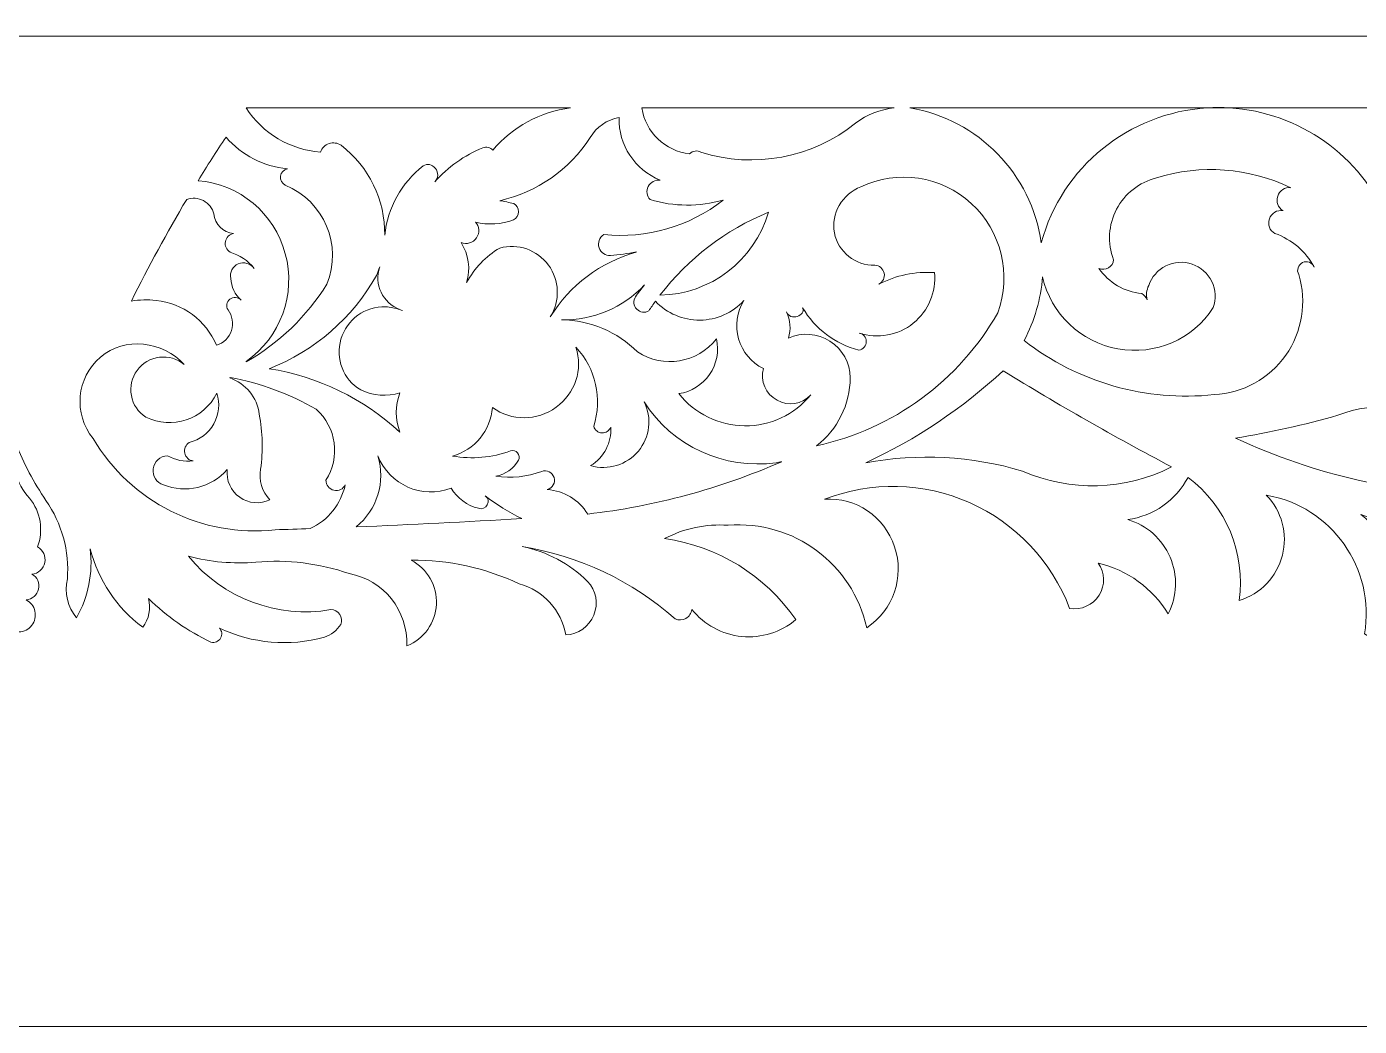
# Model space of a CAD drawing. Header units: millimetres. Extents: x 4332 to 4576, y 671 to 926.
# Drawn here: x 4435.1 to 4505, y 670.6 to 723.1 of the extents above; entities that cross this region are included whole.
import ezdxf

# ---------------------------------------------------------------- set-up
doc = ezdxf.new("R2010")
doc.units = ezdxf.units.MM
doc.header["$MEASUREMENT"] = 0
doc.layers.add('SITARA ALL', color=18, linetype='Continuous', true_color=0x000000)

msp = doc.modelspace()

# ---------------------------------------------------------------- linework, layer by layer
at = {"layer": 'SITARA ALL', "lineweight": 9}
for points, knots in [([(4332.336, 792.562), (4332.336, 792.562), (4576.336, 792.562), (4576.336, 792.562), (4576.336, 792.562), (4576.336, 670.562), (4576.336, 670.562), (4576.336, 670.562), (4332.336, 670.562), (4332.336, 670.562), (4332.336, 670.562), (4332.336, 792.562), (4332.336, 792.562)], [0, 0, 0, 0, 0.25, 0.25, 0.25, 0.5, 0.5, 0.5, 0.75, 0.75, 0.75, 1, 1, 1, 1]), ([(4533.336, 722.58), (4533.336, 722.58), (4463.62, 722.58), (4463.62, 722.58), (4463.62, 722.58), (4433.336, 722.58), (4433.336, 722.58), (4433.336, 722.58), (4403.052, 722.58), (4403.052, 722.58), (4403.052, 722.58), (4333.336, 722.58), (4333.336, 722.58), (4333.336, 722.58), (4333.336, 689.089), (4333.336, 689.089), (4333.336, 689.089), (4337.106, 689.089), (4337.106, 689.089), (4337.106, 689.089), (4337.106, 693.516), (4337.106, 693.516), (4338.054, 692.986), (4339.151, 692.786), (4340.225, 692.949), (4340.014, 692.825), (4339.911, 692.576), (4339.971, 692.339), (4340.031, 692.102), (4340.233, 691.933), (4340.477, 691.924), (4341.625, 692.199), (4342.721, 692.66), (4343.721, 693.288), (4343.443, 693.102), (4343.364, 692.729), (4343.542, 692.447), (4343.72, 692.164), (4343.881, 691.998), (4344.169, 692.167), (4345.042, 692.497), (4345.789, 693.091), (4346.307, 693.868), (4347.129, 695.224), (4348.628, 696.024), (4350.213, 695.954), (4349.526, 695.415), (4348.971, 694.726), (4348.591, 693.94), (4348.144, 693.147), (4348.162, 692.174), (4348.637, 691.398), (4349.112, 690.622), (4349.96, 690.163), (4350.869, 690.199), (4350.831, 693.147), (4353.11, 695.611), (4356.051, 695.81), (4357.915, 696.238), (4359.748, 696.788), (4361.539, 697.456), (4360.15, 696.317), (4359.163, 694.764), (4358.723, 693.023), (4358.558, 692.332), (4358.833, 691.611), (4359.416, 691.205), (4359.999, 690.799), (4360.759, 690.783), (4361.351, 691.176), (4360.763, 694.611), (4363.076, 697.875), (4366.51, 698.467), (4365.695, 697.63), (4365.376, 696.428), (4365.669, 695.297), (4365.962, 694.165), (4366.813, 693.272), (4367.932, 692.936), (4367.587, 695.418), (4368.617, 697.894), (4370.62, 699.401), (4371.255, 698.193), (4372.434, 697.369), (4373.786, 697.187), (4372.786, 696.89), (4371.969, 696.163), (4371.558, 695.204), (4371.148, 694.245), (4371.182, 693.158), (4371.657, 692.229), (4372.477, 693.576), (4373.805, 694.538), (4375.34, 694.898), (4374.982, 694.394), (4374.965, 693.724), (4375.297, 693.202), (4375.629, 692.681), (4376.232, 692.41), (4376.84, 692.521), (4377.777, 694.995), (4379.662, 696.991), (4382.077, 698.068), (4384.492, 699.145), (4387.249, 699.207), (4389.714, 698.25), (4388.042, 698.341), (4386.52, 697.29), (4386.011, 695.695), (4385.502, 694.1), (4386.079, 692.398), (4387.494, 691.504), (4388.232, 694.864), (4391.344, 697.163), (4394.774, 696.888), (4395.929, 696.968), (4397.084, 696.724), (4398.107, 696.182), (4395.314, 695.794), (4392.814, 694.253), (4391.213, 691.933), (4392.003, 691.263), (4393.031, 690.943), (4394.062, 691.044), (4395.092, 691.146), (4396.034, 691.657), (4396.678, 692.468), (4396.699, 692.269), (4396.813, 692.092), (4396.987, 691.992), (4397.16, 691.892), (4397.369, 691.88), (4397.552, 691.962), (4399.814, 693.967), (4402.601, 695.286), (4405.586, 695.764), (4404.288, 695.505), (4403.095, 694.871), (4402.155, 693.94), (4401.705, 693.464), (4401.576, 692.768), (4401.824, 692.162), (4402.072, 691.555), (4402.641, 691.15), (4403.296, 691.125), (4403.519, 692.419), (4404.477, 693.466), (4405.745, 693.806), (4407.515, 694.649), (4409.456, 695.073), (4411.416, 695.046), (4410.558, 694.596), (4410.041, 693.687), (4410.093, 692.72), (4410.144, 691.752), (4410.741, 690.909), (4411.642, 690.553), (4411.571, 692.394), (4412.864, 694.01), (4414.675, 694.35), (4416.246, 694.889), (4417.913, 695.093), (4419.568, 694.948), (4420.76, 694.848), (4421.96, 694.952), (4423.116, 695.256), (4421.307, 693.046), (4418.448, 691.976), (4415.631, 692.453), (4415.444, 692.453), (4415.268, 692.36), (4415.164, 692.204), (4415.06, 692.049), (4415.041, 691.853), (4415.113, 691.68), (4415.308, 691.357), (4415.615, 691.117), (4415.976, 691.006), (4417.81, 690.498), (4419.764, 690.669), (4421.483, 691.486), (4421.349, 691.338), (4421.329, 691.119), (4421.433, 690.948), (4421.537, 690.777), (4421.734, 690.693), (4421.928, 690.743), (4423.146, 691.315), (4424.256, 692.093), (4425.208, 693.045), (4425.068, 692.519), (4425.182, 691.959), (4425.516, 691.53), (4426.878, 692.547), (4427.851, 694), (4428.273, 695.647), (4428.117, 694.391), (4428.37, 693.12), (4428.995, 692.02), (4429.463, 692.59), (4429.64, 693.345), (4429.472, 694.064), (4429.36, 695.525), (4429.758, 696.981), (4430.596, 698.184), (4431.229, 699.127), (4431.761, 700.134), (4432.183, 701.188), (4432.444, 700.167), (4432.17, 699.082), (4431.455, 698.306), (4430.87, 697.587), (4430.712, 696.611), (4431.041, 695.744), (4430.745, 695.583), (4430.59, 695.246), (4430.659, 694.917), (4430.729, 694.587), (4430.995, 694.342), (4431.331, 694.313), (4431.052, 694.156), (4430.911, 693.832), (4430.986, 693.52), (4431.061, 693.209), (4431.323, 692.985), (4431.643, 692.973), (4431.406, 692.852), (4431.234, 692.631), (4431.176, 692.371), (4431.117, 692.111), (4431.177, 691.84), (4431.339, 691.629), (4431.502, 691.419), (4431.751, 691.291), (4432.017, 691.282), (4432.283, 691.273), (4432.539, 691.382), (4432.716, 691.581), (4432.506, 690.698), (4432.736, 689.77), (4433.336, 689.089), (4433.935, 689.77), (4434.167, 690.699), (4433.956, 691.581), (4434.134, 691.382), (4434.39, 691.272), (4434.657, 691.282), (4434.923, 691.292), (4435.17, 691.418), (4435.333, 691.629), (4435.495, 691.841), (4435.555, 692.113), (4435.496, 692.373), (4435.437, 692.633), (4435.267, 692.852), (4435.029, 692.973), (4435.349, 692.99), (4435.619, 693.218), (4435.689, 693.531), (4435.759, 693.844), (4435.623, 694.16), (4435.341, 694.313), (4435.676, 694.347), (4435.95, 694.596), (4436.015, 694.927), (4436.079, 695.258), (4435.929, 695.587), (4435.631, 695.744), (4435.96, 696.611), (4435.802, 697.587), (4435.217, 698.306), (4434.502, 699.081), (4434.228, 700.167), (4434.489, 701.188), (4434.911, 700.134), (4435.443, 699.127), (4436.076, 698.184), (4436.914, 696.981), (4437.311, 695.525), (4437.2, 694.064), (4437.032, 693.345), (4437.209, 692.59), (4437.677, 692.02), (4438.302, 693.12), (4438.555, 694.391), (4438.399, 695.647), (4438.822, 694), (4439.794, 692.547), (4441.156, 691.53), (4441.49, 691.959), (4441.604, 692.519), (4441.464, 693.045), (4442.416, 692.093), (4443.526, 691.315), (4444.744, 690.743), (4444.938, 690.696), (4445.141, 690.781), (4445.242, 690.953), (4445.344, 691.126), (4445.325, 691.339), (4445.189, 691.486), (4446.908, 690.669), (4448.862, 690.498), (4450.696, 691.006), (4451.057, 691.117), (4451.364, 691.357), (4451.559, 691.68), (4451.631, 691.853), (4451.611, 692.05), (4451.507, 692.206), (4451.402, 692.361), (4451.228, 692.454), (4451.041, 692.453), (4448.225, 691.975), (4445.366, 693.047), (4443.556, 695.256), (4444.712, 694.952), (4445.912, 694.847), (4447.104, 694.948), (4448.759, 695.093), (4450.426, 694.889), (4451.997, 694.35), (4453.808, 694.012), (4455.099, 692.394), (4455.03, 690.553), (4455.929, 690.914), (4456.534, 691.767), (4456.58, 692.735), (4456.626, 693.702), (4456.117, 694.601), (4455.256, 695.046), (4457.216, 695.073), (4459.157, 694.649), (4460.927, 693.806), (4462.196, 693.467), (4463.152, 692.419), (4463.376, 691.125), (4464.031, 691.154), (4464.608, 691.563), (4464.852, 692.171), (4465.096, 692.779), (4464.97, 693.466), (4464.517, 693.94), (4463.577, 694.871), (4462.384, 695.505), (4461.086, 695.764), (4464.071, 695.286), (4466.858, 693.967), (4469.12, 691.962), (4469.303, 691.881), (4469.514, 691.892), (4469.687, 691.992), (4469.86, 692.093), (4469.974, 692.269), (4469.994, 692.468), (4470.639, 691.658), (4471.585, 691.144), (4472.616, 691.044), (4473.646, 690.944), (4474.67, 691.262), (4475.459, 691.933), (4473.857, 694.253), (4471.358, 695.794), (4468.565, 696.182), (4469.588, 696.724), (4470.744, 696.968), (4471.899, 696.888), (4475.328, 697.167), (4478.437, 694.864), (4479.178, 691.504), (4480.577, 692.424), (4481.178, 694.173), (4480.64, 695.759), (4480.102, 697.345), (4478.628, 698.371), (4476.958, 698.25), (4479.422, 699.21), (4482.167, 699.147), (4484.583, 698.073), (4487, 697), (4488.892, 694.993), (4489.832, 692.521), (4490.44, 692.415), (4491.053, 692.688), (4491.381, 693.212), (4491.709, 693.736), (4491.694, 694.397), (4491.332, 694.898), (4492.867, 694.538), (4494.194, 693.576), (4495.015, 692.229), (4495.488, 693.159), (4495.524, 694.251), (4495.111, 695.21), (4494.699, 696.169), (4493.887, 696.892), (4492.886, 697.187), (4494.238, 697.369), (4495.417, 698.193), (4496.052, 699.401), (4498.055, 697.895), (4499.084, 695.418), (4498.74, 692.936), (4499.858, 693.276), (4500.717, 694.175), (4501.006, 695.308), (4501.295, 696.44), (4500.98, 697.633), (4500.163, 698.467), (4503.597, 697.879), (4505.905, 694.612), (4505.321, 691.176), (4505.916, 690.788), (4506.688, 690.802), (4507.267, 691.213), (4507.847, 691.624), (4508.119, 692.334), (4507.95, 693.023), (4507.508, 694.764), (4506.522, 696.317), (4505.133, 697.456), (4506.924, 696.788), (4508.757, 696.238), (4510.621, 695.81), (4513.562, 695.614), (4515.838, 693.147), (4515.803, 690.199), (4516.712, 690.166), (4517.569, 690.628), (4518.04, 691.406), (4518.512, 692.185), (4518.531, 693.148), (4518.081, 693.94), (4517.701, 694.726), (4517.146, 695.415), (4516.459, 695.954), (4518.044, 696.025), (4519.542, 695.224), (4520.366, 693.868), (4520.883, 693.091), (4521.63, 692.497), (4522.503, 692.167), (4522.832, 692.111), (4523.147, 692.326), (4523.213, 692.653), (4523.279, 692.981), (4523.277, 693.213), (4522.951, 693.288), (4523.951, 692.66), (4525.047, 692.199), (4526.195, 691.924), (4526.439, 691.937), (4526.646, 692.109), (4526.703, 692.347), (4526.759, 692.585), (4526.659, 692.828), (4526.447, 692.949), (4527.521, 692.786), (4528.618, 692.986), (4529.566, 693.516), (4529.566, 693.516), (4529.566, 689.089), (4529.566, 689.089), (4529.566, 689.089), (4533.336, 689.089), (4533.336, 689.089), (4533.336, 689.089), (4533.336, 722.58), (4533.336, 722.58)], [0, 0, 0, 0, 0.00641, 0.00641, 0.00641, 0.012821, 0.012821, 0.012821, 0.019231, 0.019231, 0.019231, 0.025641, 0.025641, 0.025641, 0.032051, 0.032051, 0.032051, 0.038462, 0.038462, 0.038462, 0.044872, 0.044872, 0.044872, 0.051282, 0.051282, 0.051282, 0.057692, 0.057692, 0.057692, 0.064103, 0.064103, 0.064103, 0.070513, 0.070513, 0.070513, 0.076923, 0.076923, 0.076923, 0.083333, 0.083333, 0.083333, 0.089744, 0.089744, 0.089744, 0.096154, 0.096154, 0.096154, 0.102564, 0.102564, 0.102564, 0.108974, 0.108974, 0.108974, 0.115385, 0.115385, 0.115385, 0.121795, 0.121795, 0.121795, 0.128205, 0.128205, 0.128205, 0.134615, 0.134615, 0.134615, 0.141026, 0.141026, 0.141026, 0.147436, 0.147436, 0.147436, 0.153846, 0.153846, 0.153846, 0.160256, 0.160256, 0.160256, 0.166667, 0.166667, 0.166667, 0.173077, 0.173077, 0.173077, 0.179487, 0.179487, 0.179487, 0.185897, 0.185897, 0.185897, 0.192308, 0.192308, 0.192308, 0.198718, 0.198718, 0.198718, 0.205128, 0.205128, 0.205128, 0.211538, 0.211538, 0.211538, 0.217949, 0.217949, 0.217949, 0.224359, 0.224359, 0.224359, 0.230769, 0.230769, 0.230769, 0.237179, 0.237179, 0.237179, 0.24359, 0.24359, 0.24359, 0.25, 0.25, 0.25, 0.25641, 0.25641, 0.25641, 0.262821, 0.262821, 0.262821, 0.269231, 0.269231, 0.269231, 0.275641, 0.275641, 0.275641, 0.282051, 0.282051, 0.282051, 0.288462, 0.288462, 0.288462, 0.294872, 0.294872, 0.294872, 0.301282, 0.301282, 0.301282, 0.307692, 0.307692, 0.307692, 0.314103, 0.314103, 0.314103, 0.320513, 0.320513, 0.320513, 0.326923, 0.326923, 0.326923, 0.333333, 0.333333, 0.333333, 0.339744, 0.339744, 0.339744, 0.346154, 0.346154, 0.346154, 0.352564, 0.352564, 0.352564, 0.358974, 0.358974, 0.358974, 0.365385, 0.365385, 0.365385, 0.371795, 0.371795, 0.371795, 0.378205, 0.378205, 0.378205, 0.384615, 0.384615, 0.384615, 0.391026, 0.391026, 0.391026, 0.397436, 0.397436, 0.397436, 0.403846, 0.403846, 0.403846, 0.410256, 0.410256, 0.410256, 0.416667, 0.416667, 0.416667, 0.423077, 0.423077, 0.423077, 0.429487, 0.429487, 0.429487, 0.435897, 0.435897, 0.435897, 0.442308, 0.442308, 0.442308, 0.448718, 0.448718, 0.448718, 0.455128, 0.455128, 0.455128, 0.461538, 0.461538, 0.461538, 0.467949, 0.467949, 0.467949, 0.474359, 0.474359, 0.474359, 0.480769, 0.480769, 0.480769, 0.487179, 0.487179, 0.487179, 0.49359, 0.49359, 0.49359, 0.5, 0.5, 0.5, 0.50641, 0.50641, 0.50641, 0.512821, 0.512821, 0.512821, 0.519231, 0.519231, 0.519231, 0.525641, 0.525641, 0.525641, 0.532051, 0.532051, 0.532051, 0.538462, 0.538462, 0.538462, 0.544872, 0.544872, 0.544872, 0.551282, 0.551282, 0.551282, 0.557692, 0.557692, 0.557692, 0.564103, 0.564103, 0.564103, 0.570513, 0.570513, 0.570513, 0.576923, 0.576923, 0.576923, 0.583333, 0.583333, 0.583333, 0.589744, 0.589744, 0.589744, 0.596154, 0.596154, 0.596154, 0.602564, 0.602564, 0.602564, 0.608974, 0.608974, 0.608974, 0.615385, 0.615385, 0.615385, 0.621795, 0.621795, 0.621795, 0.628205, 0.628205, 0.628205, 0.634615, 0.634615, 0.634615, 0.641026, 0.641026, 0.641026, 0.647436, 0.647436, 0.647436, 0.653846, 0.653846, 0.653846, 0.660256, 0.660256, 0.660256, 0.666667, 0.666667, 0.666667, 0.673077, 0.673077, 0.673077, 0.679487, 0.679487, 0.679487, 0.685897, 0.685897, 0.685897, 0.692308, 0.692308, 0.692308, 0.698718, 0.698718, 0.698718, 0.705128, 0.705128, 0.705128, 0.711538, 0.711538, 0.711538, 0.717949, 0.717949, 0.717949, 0.724359, 0.724359, 0.724359, 0.730769, 0.730769, 0.730769, 0.737179, 0.737179, 0.737179, 0.74359, 0.74359, 0.74359, 0.75, 0.75, 0.75, 0.75641, 0.75641, 0.75641, 0.762821, 0.762821, 0.762821, 0.769231, 0.769231, 0.769231, 0.775641, 0.775641, 0.775641, 0.782051, 0.782051, 0.782051, 0.788462, 0.788462, 0.788462, 0.794872, 0.794872, 0.794872, 0.801282, 0.801282, 0.801282, 0.807692, 0.807692, 0.807692, 0.814103, 0.814103, 0.814103, 0.820513, 0.820513, 0.820513, 0.826923, 0.826923, 0.826923, 0.833333, 0.833333, 0.833333, 0.839744, 0.839744, 0.839744, 0.846154, 0.846154, 0.846154, 0.852564, 0.852564, 0.852564, 0.858974, 0.858974, 0.858974, 0.865385, 0.865385, 0.865385, 0.871795, 0.871795, 0.871795, 0.878205, 0.878205, 0.878205, 0.884615, 0.884615, 0.884615, 0.891026, 0.891026, 0.891026, 0.897436, 0.897436, 0.897436, 0.903846, 0.903846, 0.903846, 0.910256, 0.910256, 0.910256, 0.916667, 0.916667, 0.916667, 0.923077, 0.923077, 0.923077, 0.929487, 0.929487, 0.929487, 0.935897, 0.935897, 0.935897, 0.942308, 0.942308, 0.942308, 0.948718, 0.948718, 0.948718, 0.955128, 0.955128, 0.955128, 0.961538, 0.961538, 0.961538, 0.967949, 0.967949, 0.967949, 0.974359, 0.974359, 0.974359, 0.980769, 0.980769, 0.980769, 0.987179, 0.987179, 0.987179, 0.99359, 0.99359, 0.99359, 1, 1, 1, 1]), ([(4446.583, 718.811), (4446.583, 718.811), (4463.62, 718.811), (4463.62, 718.811), (4462.031, 718.608), (4460.577, 717.815), (4459.547, 716.588), (4459.411, 716.732), (4459.203, 716.782), (4459.016, 716.716), (4458.049, 716.318), (4457.187, 715.704), (4456.495, 714.92), (4456.69, 715.113), (4456.705, 715.424), (4456.528, 715.633), (4456.351, 715.843), (4456.106, 715.921), (4455.883, 715.761), (4454.742, 714.874), (4454.014, 713.56), (4453.867, 712.122), (4453.893, 713.974), (4453.043, 715.727), (4451.573, 716.852), (4451.388, 716.975), (4451.156, 717.006), (4450.945, 716.935), (4450.734, 716.865), (4450.568, 716.702), (4450.495, 716.492), (4448.9, 716.608), (4447.451, 717.467), (4446.583, 718.811)], [0, 0, 0, 0, 0.090909, 0.090909, 0.090909, 0.181818, 0.181818, 0.181818, 0.272727, 0.272727, 0.272727, 0.363636, 0.363636, 0.363636, 0.454545, 0.454545, 0.454545, 0.545455, 0.545455, 0.545455, 0.636364, 0.636364, 0.636364, 0.727273, 0.727273, 0.727273, 0.818182, 0.818182, 0.818182, 0.909091, 0.909091, 0.909091, 1, 1, 1, 1]), ([(4467.373, 718.811), (4467.373, 718.811), (4480.625, 718.811), (4480.625, 718.811), (4479.889, 718.735), (4479.187, 718.46), (4478.596, 718.014), (4476.318, 716.175), (4473.268, 715.6), (4470.476, 716.481), (4470.282, 716.599), (4470.032, 716.564), (4469.878, 716.398), (4468.593, 716.541), (4467.565, 717.532), (4467.373, 718.811)], [0, 0, 0, 0, 0.2, 0.2, 0.2, 0.4, 0.4, 0.4, 0.6, 0.6, 0.6, 0.8, 0.8, 0.8, 1, 1, 1, 1]), ([(4481.451, 718.811), (4481.451, 718.811), (4497.056, 718.811), (4497.056, 718.811), (4497.45, 718.835), (4497.845, 718.835), (4498.239, 718.811), (4498.239, 718.811), (4514.41, 718.811), (4514.41, 718.811), (4512.619, 718.404), (4511.071, 717.288), (4510.122, 715.716), (4509.023, 715.618), (4508.129, 714.791), (4507.947, 713.702), (4507.677, 713.965), (4507.266, 714.016), (4506.94, 713.827), (4506.615, 713.639), (4506.45, 713.27), (4506.543, 712.906), (4505.125, 716.296), (4501.907, 718.586), (4498.239, 718.811), (4498.239, 718.811), (4497.056, 718.811), (4497.056, 718.811), (4492.935, 718.556), (4489.435, 715.713), (4488.347, 711.731), (4487.829, 715.34), (4485.046, 718.201), (4481.451, 718.811)], [0, 0, 0, 0, 0.090909, 0.090909, 0.090909, 0.181818, 0.181818, 0.181818, 0.272727, 0.272727, 0.272727, 0.363636, 0.363636, 0.363636, 0.454545, 0.454545, 0.454545, 0.545455, 0.545455, 0.545455, 0.636364, 0.636364, 0.636364, 0.727273, 0.727273, 0.727273, 0.818182, 0.818182, 0.818182, 0.909091, 0.909091, 0.909091, 1, 1, 1, 1]), ([(4457.875, 711.735), (4458.17, 711.615), (4458.509, 711.718), (4458.688, 711.982), (4458.867, 712.246), (4458.85, 712.585), (4458.629, 712.816), (4459.294, 712.645), (4459.994, 712.685), (4460.635, 712.932), (4460.793, 713.014), (4460.893, 713.178), (4460.894, 713.357), (4460.895, 713.536), (4460.799, 713.699), (4460.641, 713.783), (4460.399, 713.848), (4460.153, 713.899), (4459.906, 713.935), (4461.863, 714.378), (4463.57, 715.567), (4464.662, 717.251), (4464.982, 717.812), (4465.539, 718.198), (4466.175, 718.302), (4466.139, 716.864), (4466.997, 715.555), (4468.331, 715.016), (4468.074, 715.049), (4467.824, 714.917), (4467.707, 714.686), (4467.589, 714.455), (4467.625, 714.18), (4467.803, 713.991), (4469.054, 713.618), (4470.385, 713.61), (4471.641, 713.969), (4469.863, 712.576), (4467.613, 711.927), (4465.366, 712.158), (4465.139, 712.008), (4465.04, 711.725), (4465.125, 711.466), (4465.211, 711.207), (4465.449, 711.038), (4465.721, 711.053), (4466.176, 711.092), (4466.628, 711.156), (4467.076, 711.246), (4467.076, 711.246), (4467.076, 711.233), (4467.076, 711.233), (4465.194, 710.71), (4463.581, 709.496), (4462.559, 707.832), (4463.091, 708.673), (4463.052, 709.754), (4462.461, 710.554), (4461.869, 711.354), (4460.866, 711.713), (4459.906, 711.45), (4459.175, 711.015), (4458.576, 710.39), (4458.17, 709.642), (4458.388, 710.349), (4458.28, 711.116), (4457.875, 711.735)], [0, 0, 0, 0, 0.045455, 0.045455, 0.045455, 0.090909, 0.090909, 0.090909, 0.136364, 0.136364, 0.136364, 0.181818, 0.181818, 0.181818, 0.227273, 0.227273, 0.227273, 0.272727, 0.272727, 0.272727, 0.318182, 0.318182, 0.318182, 0.363636, 0.363636, 0.363636, 0.409091, 0.409091, 0.409091, 0.454545, 0.454545, 0.454545, 0.5, 0.5, 0.5, 0.545455, 0.545455, 0.545455, 0.590909, 0.590909, 0.590909, 0.636364, 0.636364, 0.636364, 0.681818, 0.681818, 0.681818, 0.727273, 0.727273, 0.727273, 0.772727, 0.772727, 0.772727, 0.818182, 0.818182, 0.818182, 0.863636, 0.863636, 0.863636, 0.909091, 0.909091, 0.909091, 0.954545, 0.954545, 0.954545, 1, 1, 1, 1]), ([(4444.062, 714.985), (4444.538, 715.757), (4445.028, 716.521), (4445.532, 717.276), (4446.35, 716.324), (4447.507, 715.729), (4448.757, 715.616), (4448.565, 715.574), (4448.421, 715.416), (4448.397, 715.22), (4448.372, 715.025), (4448.47, 714.838), (4448.646, 714.751), (4450.681, 713.919), (4451.657, 711.592), (4450.831, 709.555), (4449.78, 707.863), (4448.325, 706.458), (4446.598, 705.467), (4446.598, 705.467), (4446.598, 705.497), (4446.598, 705.497), (4448.404, 706.762), (4449.223, 709.025), (4448.643, 711.153), (4448.063, 713.281), (4446.261, 714.812), (4444.062, 714.985)], [0, 0, 0, 0, 0.111111, 0.111111, 0.111111, 0.222222, 0.222222, 0.222222, 0.333333, 0.333333, 0.333333, 0.444444, 0.444444, 0.444444, 0.555556, 0.555556, 0.555556, 0.666667, 0.666667, 0.666667, 0.777778, 0.777778, 0.777778, 0.888889, 0.888889, 0.888889, 1, 1, 1, 1]), ([(4475.815, 708.313), (4476.464, 707.206), (4477.527, 706.404), (4478.769, 706.084), (4478.993, 706.12), (4479.157, 706.314), (4479.154, 706.54), (4479.152, 706.767), (4479.008, 706.953), (4478.783, 706.985), (4479.757, 706.664), (4480.826, 706.859), (4481.625, 707.501), (4482.423, 708.144), (4482.842, 709.138), (4482.736, 710.158), (4481.728, 710.226), (4480.72, 710.015), (4479.823, 709.55), (4480.034, 709.661), (4480.145, 709.899), (4480.094, 710.133), (4480.042, 710.366), (4479.85, 710.535), (4479.612, 710.547), (4478.585, 710.523), (4477.689, 711.238), (4477.484, 712.245), (4477.28, 713.251), (4477.909, 714.29), (4478.864, 714.669), (4480.799, 715.58), (4483.093, 715.234), (4484.673, 713.792), (4486.253, 712.35), (4486.793, 710.06), (4486.062, 708.05), (4484.031, 704.473), (4480.567, 701.931), (4476.545, 701.065), (4477.655, 701.918), (4478.308, 703.235), (4478.313, 704.635), (4478.304, 705.414), (4477.903, 706.135), (4477.247, 706.555), (4476.591, 706.974), (4475.774, 707.038), (4475.064, 706.72), (4475.21, 707.173), (4475.174, 707.664), (4474.963, 708.09), (4475.061, 707.873), (4475.312, 707.771), (4475.534, 707.858), (4475.756, 707.946), (4475.892, 708.087), (4475.815, 708.313)], [0, 0, 0, 0, 0.052632, 0.052632, 0.052632, 0.105263, 0.105263, 0.105263, 0.157895, 0.157895, 0.157895, 0.210526, 0.210526, 0.210526, 0.263158, 0.263158, 0.263158, 0.315789, 0.315789, 0.315789, 0.368421, 0.368421, 0.368421, 0.421053, 0.421053, 0.421053, 0.473684, 0.473684, 0.473684, 0.526316, 0.526316, 0.526316, 0.578947, 0.578947, 0.578947, 0.631579, 0.631579, 0.631579, 0.684211, 0.684211, 0.684211, 0.736842, 0.736842, 0.736842, 0.789474, 0.789474, 0.789474, 0.842105, 0.842105, 0.842105, 0.894737, 0.894737, 0.894737, 0.947368, 0.947368, 0.947368, 1, 1, 1, 1]), ([(4487.445, 706.594), (4487.997, 707.63), (4488.326, 708.77), (4488.41, 709.941), (4488.848, 707.995), (4490.41, 706.502), (4492.374, 706.154), (4494.337, 705.806), (4496.298, 706.64), (4497.378, 708.317), (4497.536, 708.768), (4497.507, 709.263), (4497.298, 709.693), (4497.089, 710.122), (4496.719, 710.45), (4496.267, 710.604), (4495.815, 710.758), (4495.32, 710.725), (4494.892, 710.512), (4494.464, 710.3), (4494.14, 709.927), (4493.989, 709.474), (4493.872, 709.245), (4493.84, 708.982), (4493.9, 708.732), (4493.836, 708.863), (4493.74, 708.976), (4493.621, 709.061), (4492.711, 709.138), (4491.885, 709.624), (4491.375, 710.381), (4491.537, 710.307), (4491.726, 710.318), (4491.879, 710.409), (4492.032, 710.5), (4492.131, 710.66), (4492.143, 710.838), (4491.814, 711.703), (4491.871, 712.668), (4492.299, 713.488), (4492.728, 714.308), (4493.491, 714.907), (4494.389, 715.132), (4496.721, 715.861), (4499.245, 715.677), (4501.448, 714.619), (4501.141, 714.651), (4500.855, 714.464), (4500.761, 714.171), (4500.667, 713.877), (4500.776, 713.568), (4501.044, 713.416), (4500.731, 713.466), (4500.427, 713.282), (4500.327, 712.981), (4500.226, 712.681), (4500.333, 712.365), (4500.614, 712.216), (4501.497, 711.903), (4502.234, 711.274), (4502.684, 710.452), (4502.635, 710.567), (4502.542, 710.657), (4502.425, 710.701), (4502.308, 710.745), (4502.178, 710.739), (4502.066, 710.685), (4501.953, 710.63), (4501.868, 710.532), (4501.83, 710.413), (4501.792, 710.294), (4501.804, 710.165), (4501.864, 710.055), (4502.302, 708.615), (4502.052, 707.052), (4501.186, 705.82), (4500.32, 704.588), (4498.925, 703.824), (4497.421, 703.749), (4493.853, 703.365), (4490.274, 704.386), (4487.445, 706.594)], [0, 0, 0, 0, 0.037037, 0.037037, 0.037037, 0.074074, 0.074074, 0.074074, 0.111111, 0.111111, 0.111111, 0.148148, 0.148148, 0.148148, 0.185185, 0.185185, 0.185185, 0.222222, 0.222222, 0.222222, 0.259259, 0.259259, 0.259259, 0.296296, 0.296296, 0.296296, 0.333333, 0.333333, 0.333333, 0.37037, 0.37037, 0.37037, 0.407407, 0.407407, 0.407407, 0.444444, 0.444444, 0.444444, 0.481481, 0.481481, 0.481481, 0.518519, 0.518519, 0.518519, 0.555556, 0.555556, 0.555556, 0.592593, 0.592593, 0.592593, 0.62963, 0.62963, 0.62963, 0.666667, 0.666667, 0.666667, 0.703704, 0.703704, 0.703704, 0.740741, 0.740741, 0.740741, 0.777778, 0.777778, 0.777778, 0.814815, 0.814815, 0.814815, 0.851852, 0.851852, 0.851852, 0.888889, 0.888889, 0.888889, 0.925926, 0.925926, 0.925926, 0.962963, 0.962963, 0.962963, 1, 1, 1, 1]), ([(4443.467, 714.004), (4442.43, 712.263), (4441.462, 710.482), (4440.566, 708.664), (4440.994, 708.729), (4441.428, 708.741), (4441.859, 708.699), (4443.269, 708.555), (4444.487, 707.649), (4445.03, 706.34), (4445.402, 706.455), (4445.694, 706.744), (4445.815, 707.114), (4445.935, 707.484), (4445.87, 707.887), (4445.637, 708.199), (4445.523, 708.385), (4445.565, 708.627), (4445.735, 708.764), (4445.905, 708.9), (4446.177, 708.862), (4446.335, 708.711), (4445.999, 708.997), (4445.8, 709.413), (4445.787, 709.854), (4445.718, 710.168), (4445.879, 710.488), (4446.173, 710.618), (4446.467, 710.749), (4446.825, 710.637), (4447.012, 710.375), (4446.69, 710.786), (4446.246, 711.085), (4445.744, 711.229), (4445.557, 711.347), (4445.461, 711.567), (4445.501, 711.785), (4445.541, 712.002), (4445.713, 712.175), (4445.93, 712.219), (4445.381, 712.265), (4444.944, 712.701), (4444.898, 713.25), (4444.818, 713.547), (4444.618, 713.796), (4444.346, 713.939), (4444.074, 714.082), (4443.757, 714.106), (4443.467, 714.004)], [0, 0, 0, 0, 0.0625, 0.0625, 0.0625, 0.125, 0.125, 0.125, 0.1875, 0.1875, 0.1875, 0.25, 0.25, 0.25, 0.3125, 0.3125, 0.3125, 0.375, 0.375, 0.375, 0.4375, 0.4375, 0.4375, 0.5, 0.5, 0.5, 0.5625, 0.5625, 0.5625, 0.625, 0.625, 0.625, 0.6875, 0.6875, 0.6875, 0.75, 0.75, 0.75, 0.8125, 0.8125, 0.8125, 0.875, 0.875, 0.875, 0.9375, 0.9375, 0.9375, 1, 1, 1, 1]), ([(4468.323, 708.975), (4469.804, 710.901), (4471.768, 712.403), (4474.015, 713.328), (4473.284, 710.783), (4470.97, 709.016), (4468.323, 708.975)], [0, 0, 0, 0, 0.5, 0.5, 0.5, 1, 1, 1, 1]), ([(4447.795, 705.111), (4450.189, 706.042), (4452.184, 707.773), (4453.441, 710.012), (4453.501, 710.159), (4453.554, 710.308), (4453.602, 710.46), (4453.297, 709.547), (4453.763, 708.557), (4454.662, 708.214), (4454.709, 708.2), (4454.755, 708.184), (4454.801, 708.167), (4454.754, 708.181), (4454.708, 708.197), (4454.662, 708.214), (4454.418, 708.29), (4454.167, 708.34), (4453.913, 708.362), (4452.835, 708.399), (4451.87, 707.699), (4451.57, 706.664), (4451.271, 705.628), (4451.674, 704.544), (4452.605, 704), (4453.249, 703.691), (4453.985, 703.635), (4454.668, 703.844), (4454.413, 703.178), (4454.413, 702.441), (4454.668, 701.774), (4452.756, 703.54), (4450.366, 704.701), (4447.795, 705.111)], [0, 0, 0, 0, 0.090909, 0.090909, 0.090909, 0.181818, 0.181818, 0.181818, 0.272727, 0.272727, 0.272727, 0.363636, 0.363636, 0.363636, 0.454545, 0.454545, 0.454545, 0.545455, 0.545455, 0.545455, 0.636364, 0.636364, 0.636364, 0.727273, 0.727273, 0.727273, 0.818182, 0.818182, 0.818182, 0.909091, 0.909091, 0.909091, 1, 1, 1, 1]), ([(4467.511, 709.515), (4467.345, 709.312), (4467.187, 709.103), (4467.036, 708.889), (4466.903, 708.684), (4466.93, 708.414), (4467.101, 708.239), (4467.272, 708.065), (4467.53, 708.026), (4467.738, 708.154), (4467.849, 708.322), (4467.963, 708.488), (4468.081, 708.65), (4468.69, 708.012), (4469.536, 707.655), (4470.418, 707.663), (4471.3, 707.671), (4472.136, 708.041), (4472.733, 708.691), (4472.361, 708.09), (4472.259, 707.359), (4472.453, 706.679), (4472.648, 705.998), (4473.116, 705.433), (4473.751, 705.119), (4473.577, 704.464), (4473.874, 703.775), (4474.47, 703.452), (4475.066, 703.128), (4475.785, 703.232), (4476.24, 703.735), (4475.386, 702.696), (4474.109, 702.099), (4472.765, 702.11), (4471.421, 702.121), (4470.148, 702.746), (4469.313, 703.8), (4469.967, 703.896), (4470.552, 704.261), (4470.926, 704.806), (4471.301, 705.352), (4471.432, 706.026), (4471.286, 706.671), (4470.291, 705.407), (4468.493, 705.112), (4467.143, 705.988), (4466.084, 707.049), (4464.655, 707.658), (4463.155, 707.686), (4464.803, 707.641), (4466.389, 708.307), (4467.511, 709.515)], [0, 0, 0, 0, 0.058824, 0.058824, 0.058824, 0.117647, 0.117647, 0.117647, 0.176471, 0.176471, 0.176471, 0.235294, 0.235294, 0.235294, 0.294118, 0.294118, 0.294118, 0.352941, 0.352941, 0.352941, 0.411765, 0.411765, 0.411765, 0.470588, 0.470588, 0.470588, 0.529412, 0.529412, 0.529412, 0.588235, 0.588235, 0.588235, 0.647059, 0.647059, 0.647059, 0.705882, 0.705882, 0.705882, 0.764706, 0.764706, 0.764706, 0.823529, 0.823529, 0.823529, 0.882353, 0.882353, 0.882353, 0.941176, 0.941176, 0.941176, 1, 1, 1, 1]), ([(4443.343, 705.33), (4442.979, 705.632), (4442.506, 705.77), (4442.036, 705.712), (4441.566, 705.654), (4441.143, 705.406), (4440.863, 705.024), (4440.584, 704.642), (4440.474, 704.161), (4440.561, 703.696), (4440.648, 703.23), (4440.921, 702.823), (4441.319, 702.567), (4442.696, 701.886), (4444.363, 702.445), (4445.048, 703.82), (4445.224, 703.286), (4445.168, 702.702), (4444.893, 702.211), (4444.618, 701.72), (4444.147, 701.366), (4443.6, 701.237), (4443.413, 701.116), (4443.32, 700.892), (4443.369, 700.674), (4443.417, 700.457), (4443.591, 700.293), (4443.812, 700.264), (4443.342, 700.211), (4442.868, 700.307), (4442.456, 700.539), (4442.073, 700.521), (4441.76, 700.229), (4441.715, 699.848), (4441.671, 699.467), (4441.876, 699.121), (4442.245, 699.016), (4443.419, 698.538), (4444.766, 698.858), (4445.598, 699.815), (4445.535, 699.246), (4445.786, 698.688), (4446.253, 698.358), (4446.721, 698.028), (4447.325, 697.976), (4447.84, 698.226), (4447.425, 698.651), (4447.243, 699.251), (4447.35, 699.835), (4447.487, 700.792), (4447.462, 701.766), (4447.276, 702.716), (4447.176, 703.599), (4446.573, 704.343), (4445.73, 704.623), (4445.73, 704.623), (4445.747, 704.648), (4445.747, 704.648), (4447.34, 704.356), (4448.871, 703.791), (4450.273, 702.98), (4451.329, 702.028), (4451.543, 700.452), (4450.782, 699.252), (4450.778, 698.999), (4450.952, 698.779), (4451.198, 698.725), (4451.445, 698.67), (4451.689, 698.782), (4451.792, 699.013), (4451.578, 697.996), (4450.892, 697.141), (4449.947, 696.71), (4449.338, 696.689), (4448.729, 696.669), (4448.12, 696.65), (4444.268, 696.221), (4440.52, 698.101), (4438.555, 701.443), (4437.503, 702.738), (4437.673, 704.636), (4438.939, 705.724), (4440.204, 706.812), (4442.22, 706.563), (4443.343, 705.33)], [0, 0, 0, 0, 0.035714, 0.035714, 0.035714, 0.071429, 0.071429, 0.071429, 0.107143, 0.107143, 0.107143, 0.142857, 0.142857, 0.142857, 0.178571, 0.178571, 0.178571, 0.214286, 0.214286, 0.214286, 0.25, 0.25, 0.25, 0.285714, 0.285714, 0.285714, 0.321429, 0.321429, 0.321429, 0.357143, 0.357143, 0.357143, 0.392857, 0.392857, 0.392857, 0.428571, 0.428571, 0.428571, 0.464286, 0.464286, 0.464286, 0.5, 0.5, 0.5, 0.535714, 0.535714, 0.535714, 0.571429, 0.571429, 0.571429, 0.607143, 0.607143, 0.607143, 0.642857, 0.642857, 0.642857, 0.678571, 0.678571, 0.678571, 0.714286, 0.714286, 0.714286, 0.75, 0.75, 0.75, 0.785714, 0.785714, 0.785714, 0.821429, 0.821429, 0.821429, 0.857143, 0.857143, 0.857143, 0.892857, 0.892857, 0.892857, 0.928571, 0.928571, 0.928571, 0.964286, 0.964286, 0.964286, 1, 1, 1, 1]), ([(4457.429, 700.521), (4458.595, 700.843), (4459.433, 701.862), (4459.52, 703.07), (4460.522, 702.351), (4461.872, 702.356), (4462.868, 703.083), (4463.864, 703.81), (4464.291, 705.062), (4463.912, 706.235), (4464.954, 705.124), (4465.309, 703.533), (4464.84, 702.084), (4464.894, 701.885), (4465.07, 701.744), (4465.276, 701.737), (4465.482, 701.729), (4465.666, 701.851), (4465.733, 702.046), (4465.793, 701.225), (4465.384, 700.441), (4464.678, 700.02), (4465.591, 699.751), (4466.577, 700.051), (4467.186, 700.783), (4467.794, 701.516), (4467.916, 702.526), (4467.484, 703.374), (4468.974, 701.041), (4471.685, 699.79), (4474.427, 700.174), (4474.524, 700.188), (4474.62, 700.205), (4474.716, 700.225), (4471.475, 698.807), (4468.039, 697.88), (4464.525, 697.474), (4464.067, 698.22), (4463.278, 698.699), (4462.406, 698.761), (4462.538, 698.795), (4462.651, 698.882), (4462.718, 699.002), (4462.785, 699.121), (4462.8, 699.263), (4462.76, 699.394), (4462.719, 699.525), (4462.627, 699.633), (4462.504, 699.694), (4462.382, 699.756), (4462.24, 699.764), (4462.111, 699.718), (4461.343, 699.427), (4460.513, 699.337), (4459.7, 699.458), (4460.201, 699.555), (4460.636, 699.862), (4460.895, 700.302), (4460.956, 700.429), (4460.936, 700.58), (4460.844, 700.686), (4460.751, 700.793), (4460.607, 700.834), (4460.473, 700.791), (4459.499, 700.439), (4458.449, 700.346), (4457.429, 700.521)], [0, 0, 0, 0, 0.045455, 0.045455, 0.045455, 0.090909, 0.090909, 0.090909, 0.136364, 0.136364, 0.136364, 0.181818, 0.181818, 0.181818, 0.227273, 0.227273, 0.227273, 0.272727, 0.272727, 0.272727, 0.318182, 0.318182, 0.318182, 0.363636, 0.363636, 0.363636, 0.409091, 0.409091, 0.409091, 0.454545, 0.454545, 0.454545, 0.5, 0.5, 0.5, 0.545455, 0.545455, 0.545455, 0.590909, 0.590909, 0.590909, 0.636364, 0.636364, 0.636364, 0.681818, 0.681818, 0.681818, 0.727273, 0.727273, 0.727273, 0.772727, 0.772727, 0.772727, 0.818182, 0.818182, 0.818182, 0.863636, 0.863636, 0.863636, 0.909091, 0.909091, 0.909091, 0.954545, 0.954545, 0.954545, 1, 1, 1, 1]), ([(4479.13, 700.17), (4481.773, 701.392), (4484.206, 703.022), (4486.342, 705.001), (4489.234, 703.221), (4492.184, 701.538), (4495.189, 699.954), (4492.747, 698.706), (4489.87, 698.626), (4487.363, 699.735), (4484.691, 700.526), (4481.871, 700.675), (4479.13, 700.17)], [0, 0, 0, 0, 0.25, 0.25, 0.25, 0.5, 0.5, 0.5, 0.75, 0.75, 0.75, 1, 1, 1, 1]), ([(4498.548, 701.463), (4500.358, 701.758), (4502.149, 702.158), (4503.913, 702.661), (4505.906, 703.439), (4508.152, 703.223), (4509.962, 702.081), (4510.193, 701.97), (4510.471, 702.057), (4510.597, 702.281), (4510.723, 702.505), (4510.722, 702.735), (4510.506, 702.875), (4511.064, 702.377), (4511.395, 701.674), (4511.424, 700.927), (4511.601, 700.749), (4511.876, 700.711), (4512.095, 700.834), (4512.314, 700.958), (4512.425, 701.204), (4512.363, 701.448), (4512.771, 701.931), (4512.908, 702.587), (4512.73, 703.194), (4512.552, 703.801), (4512.086, 704.276), (4511.482, 704.463), (4513.551, 704.204), (4515.547, 703.528), (4517.349, 702.477), (4516.894, 702.309), (4516.56, 701.917), (4516.466, 701.442), (4516.371, 700.967), (4516.527, 700.48), (4516.882, 700.151), (4517.434, 699.64), (4518.205, 699.441), (4518.936, 699.621), (4516.679, 698.802), (4514.29, 698.402), (4511.889, 698.44), (4507.278, 698.484), (4502.728, 699.516), (4498.548, 701.463)], [0, 0, 0, 0, 0.066667, 0.066667, 0.066667, 0.133333, 0.133333, 0.133333, 0.2, 0.2, 0.2, 0.266667, 0.266667, 0.266667, 0.333333, 0.333333, 0.333333, 0.4, 0.4, 0.4, 0.466667, 0.466667, 0.466667, 0.533333, 0.533333, 0.533333, 0.6, 0.6, 0.6, 0.666667, 0.666667, 0.666667, 0.733333, 0.733333, 0.733333, 0.8, 0.8, 0.8, 0.866667, 0.866667, 0.866667, 0.933333, 0.933333, 0.933333, 1, 1, 1, 1]), ([(4453.508, 700.531), (4454.111, 699.005), (4455.829, 698.25), (4457.36, 698.841), (4457.668, 698.303), (4458.186, 697.919), (4458.79, 697.78), (4458.968, 697.715), (4459.166, 697.793), (4459.252, 697.962), (4459.337, 698.131), (4459.307, 698.32), (4459.149, 698.425), (4459.746, 697.968), (4460.385, 697.57), (4461.059, 697.237), (4458.162, 697.064), (4455.263, 696.919), (4452.363, 696.801), (4453.472, 697.694), (4453.926, 699.17), (4453.508, 700.531)], [0, 0, 0, 0, 0.142857, 0.142857, 0.142857, 0.285714, 0.285714, 0.285714, 0.428571, 0.428571, 0.428571, 0.571429, 0.571429, 0.571429, 0.714286, 0.714286, 0.714286, 0.857143, 0.857143, 0.857143, 1, 1, 1, 1])]:
    msp.add_open_spline(points, degree=3, knots=knots, dxfattribs=at)

doc.saveas('drawing.dxf')
